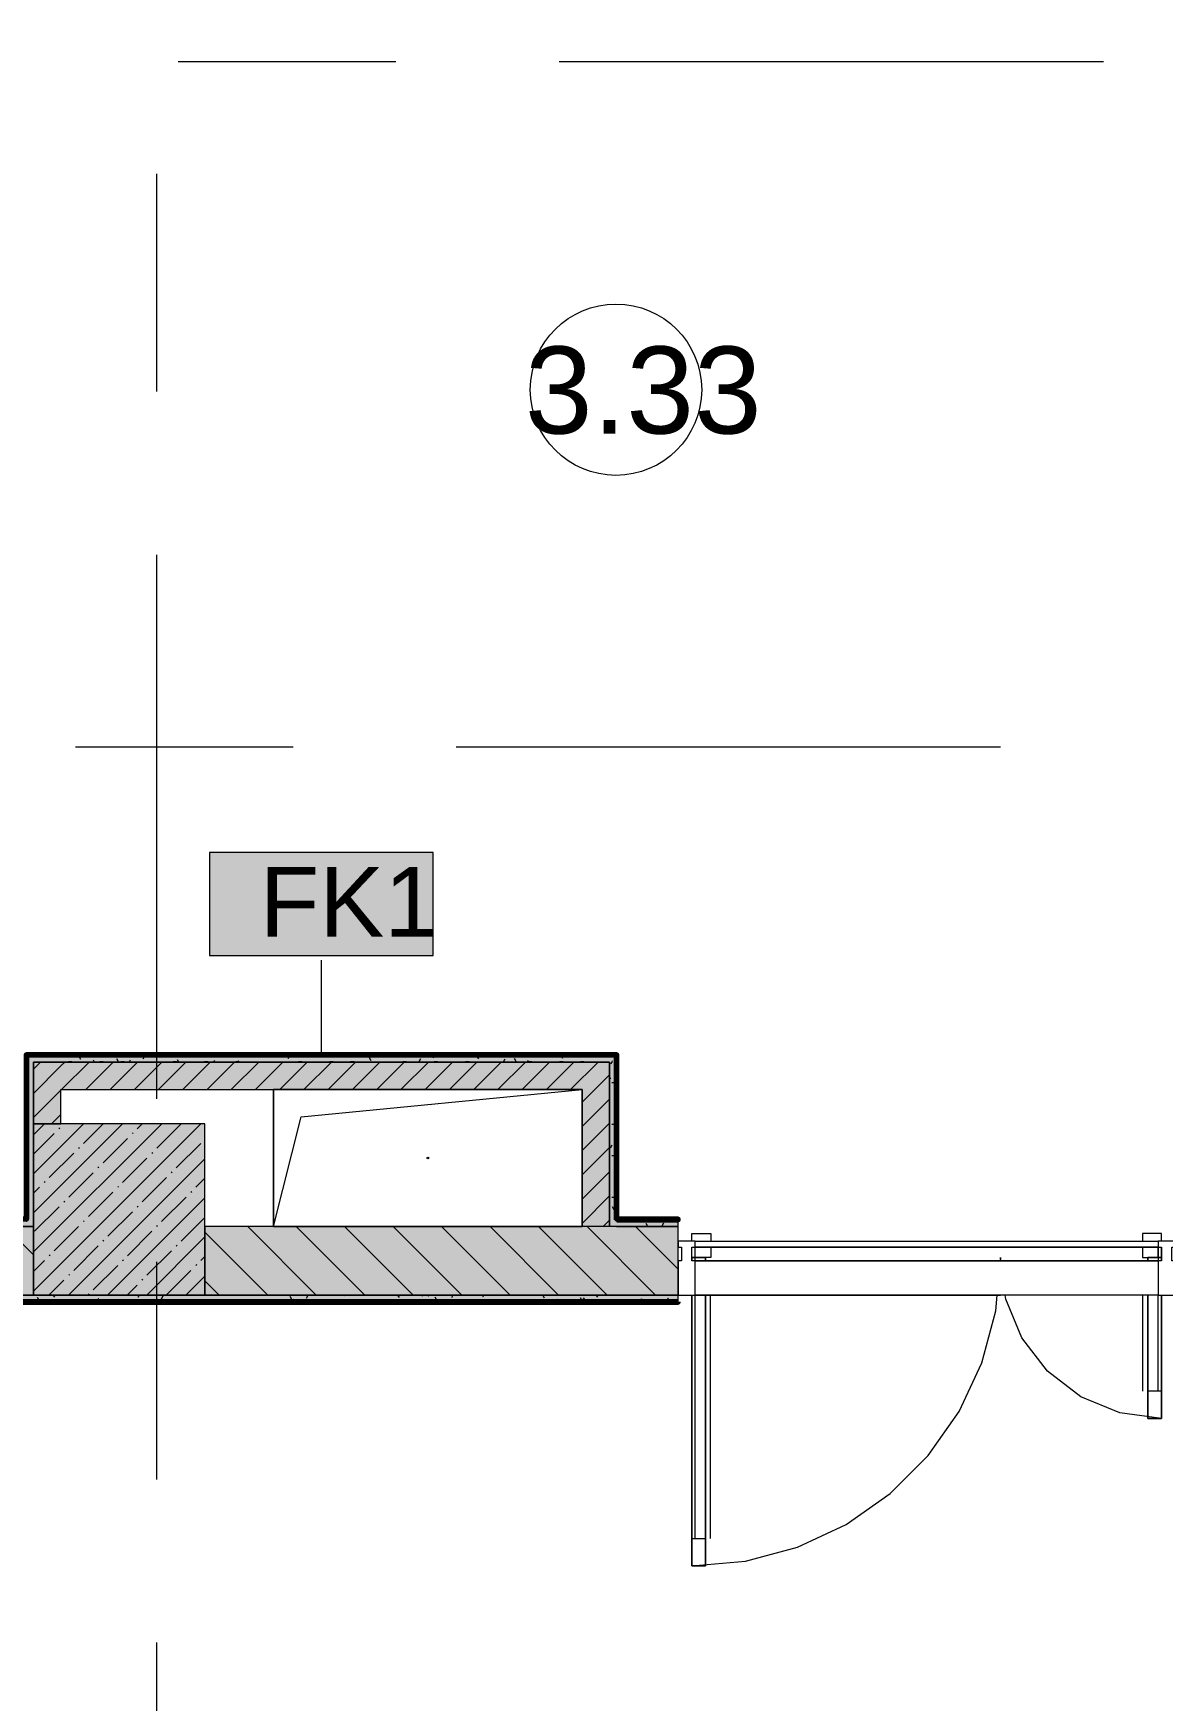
# Model space of a CAD drawing. Header units: millimetres. Extents: x -3817 to 677485, y -22715 to 103890.
# Drawn here: x 667675 to 670969, y 14092 to 18958 of the extents above; entities that cross this region are included whole.
import ezdxf

# ---------------------------------------------------------------- set-up
doc = ezdxf.new("R2010")
doc.units = ezdxf.units.MM
doc.layers.add('PDF _Геометрия', color=7, linetype='Continuous', true_color=0x1d1d1d)
doc.layers.add('PDF _Сплошная заливка', color=7, linetype='Continuous', true_color=0xffffff)
doc.layers.add('PDF _Текст', color=7, linetype='Continuous')
doc.styles.add('PDF GOST-Common', font='arial.ttf')

msp = doc.modelspace()

# ---------------------------------------------------------------- hatches: boundary and pattern name
at = {"layer": 'PDF _Сплошная заливка', "transparency": 33554559}
for points in [[(669375.9, 15955.9), (669375.9, 15975.9), (667675.5, 15975.9), (667675.5, 15955.9), (669355.9, 15955.9)], [(669355.9, 15875.9), (669355.9, 15955.9), (667755.5, 15955.9), (667755.5, 15875.9), (669275.9, 15875.9)], [(668145.6, 15275.9), (668175.5, 15275.9), (668175.5, 15775.9), (667675.5, 15775.9), (667675.5, 15275.9)], [(665276.1, 15475.9), (667675.5, 15475.9), (667675.5, 15495.9), (663145.5, 15495.9), (663145.5, 15475.9)]]:
    msp.add_hatch(color=256, dxfattribs=at).paths.add_polyline_path(points)
h = msp.add_hatch(color=256, dxfattribs=at)
h.paths.add_polyline_path([(673005.5, 15275.9), (673005.5, 15475.9), (671005.9, 15475.9), (671005.9, 15275.9), (672535.5, 15275.9)], flags=0)
h.paths.add_polyline_path([(660395.5, 15275.9), (660395.5, 15475.9), (655075.5, 15475.9), (655075.5, 15275.9), (659537.1, 15275.9)], flags=0)
h.paths.add_polyline_path([(661845.5, 15275.9), (662625.5, 15275.9), (662625.5, 15475.9), (661845.5, 15475.9), (661845.5, 15280.9)], flags=0)
h.paths.add_polyline_path([(663125.5, 15275.9), (667675.5, 15275.9), (667675.5, 15475.9), (663125.5, 15475.9), (663125.5, 15280.9)], flags=0)
h.paths.add_polyline_path([(668175.5, 15275.9), (669555.9, 15275.9), (669555.9, 15475.9), (668175.5, 15475.9), (668175.5, 15280.9)], flags=0)
h.paths.add_polyline_path([(653625.5, 15275.9), (653625.5, 15475.9), (653195.5, 15475.9), (653195.5, 15275.9)], flags=0)
h = msp.add_hatch(color=256, dxfattribs=at)
h.paths.add_polyline_path([(673005.5, 15475.9), (673005.5, 15495.9), (671005.9, 15495.9), (671005.9, 15475.9), (672449.9, 15475.9)], flags=0)
h.paths.add_polyline_path([(669555.9, 15475.9), (669555.9, 15495.9), (669375.9, 15495.9), (669375.9, 15475.9)], flags=0)
h = msp.add_hatch(color=256, dxfattribs=at)
h.paths.add_polyline_path([(659537.1, 15255.9), (660395.5, 15255.9), (660395.5, 15275.9), (655075.5, 15275.9), (655075.5, 15255.9), (656667.6, 15255.9)], flags=0)
h.paths.add_polyline_path([(672435.5, 15255.9), (672435.5, 15275.9), (671005.9, 15275.9), (671005.9, 15255.9), (672434.5, 15255.9)], flags=0)
h.paths.add_polyline_path([(661845.5, 15255.9), (669555.9, 15255.9), (669555.9, 15275.9), (661845.5, 15275.9)], flags=0)
h.paths.add_polyline_path([(651695.5, 15255.9), (651725.5, 15255.9), (651725.5, 15267.9), (651695.5, 15267.9), (651695.5, 15275.9), (650775.5, 15275.9), (650775.5, 15255.9), (650928.5, 15255.9)], flags=0)
h.paths.add_polyline_path([(652705.5, 15255.9), (653625.5, 15255.9), (653625.5, 15275.9), (652705.5, 15275.9), (652705.5, 15267.9), (652675.5, 15267.9), (652675.5, 15255.9)], flags=0)

# ---------------------------------------------------------------- linework, layer by layer
at = {"layer": 'PDF _Геометрия', "color": 231, "lineweight": 70, "true_color": 0xff80c0}
for points in [[(669375.9, 15495.9), (669375.9, 15975.9), (667655.5, 15975.9), (667655.5, 15496.9), (663146.5, 15496.9), (663146.5, 15495.9), (663146.5, 22753.9), (663145.5, 22753.9)], [(669376.9, 15495.9), (669555.9, 15495.9), (669555.9, 15496.9), (669376.9, 15496.9), (669376.9, 15975.9), (669376.9, 15976.9), (667655.5, 15976.9), (667654.5, 15976.9), (667654.5, 15496.9), (667655.5, 15496.9)]]:
    msp.add_lwpolyline(points, dxfattribs=at)
at = {"layer": 'PDF _Геометрия', "color": 253, "lineweight": 9, "true_color": 0xaaaaaa}
for points in [[(668097.7, 18875.9), (668732.7, 18875.9)], [(669208.9, 18875.9), (670796.4, 18875.9)], [(668035.5, 17912.8), (668035.5, 18547.8)], [(668035.5, 15849), (668035.5, 17436.5)], [(667797.7, 16875.9), (668432.7, 16875.9)], [(668908.9, 16875.9), (670496.4, 16875.9)], [(669595.9, 15432.9), (669595.9, 15455.9), (669650.9, 15455.9), (669650.9, 15432.9)], [(670965.9, 15432.9), (670965.9, 15455.9), (670910.9, 15455.9), (670910.9, 15432.9)], [(669650.9, 15415.9), (669650.9, 15385.9), (669595.9, 15385.9), (669595.9, 15415.9)], [(669595.9, 15375.9), (669595.9, 15385.9)], [(670497.2, 15375.9), (670495.9, 15385.9), (670495, 15375.9)], [(670910.9, 15415.9), (670910.9, 15385.9), (670965.9, 15385.9), (670965.9, 15415.9)], [(670925.9, 15375.9), (670925.9, 15385.9), (670925.9, 15375.9)], [(670965.9, 15375.9), (670965.9, 15385.9)], [(668035.5, 14737.8), (668035.5, 15372.8)], [(667797.7, 15275.9), (668432.7, 15275.9)], [(668908.9, 15275.9), (670496.4, 15275.9)], [(669595.9, 15275.9), (669595.9, 14485.9), (669752.2, 14499.5), (669903.7, 14540.1), (670045.9, 14606.4), (670174.4, 14696.4), (670285.4, 14807.3), (670375.3, 14935.9), (670441.6, 15078), (670482.3, 15229.6), (670486.3, 15275.9)], [(669605.9, 14565.9), (669605.9, 15275.9)], [(669649.9, 14565.9), (669649.9, 15275.9)], [(670965.9, 15275.9), (670965.9, 14915.9), (670844.3, 14931.9), (670730.9, 14978.8), (670633.6, 15053.5), (670558.9, 15150.9), (670511.9, 15264.2), (670510.4, 15275.9)], [(670911.9, 14995.9), (670911.9, 15275.9)], [(670955.9, 14995.9), (670955.9, 15275.9)], [(670965.9, 14995.9), (670925.9, 14995.9)], [(669595.9, 14565.9), (669635.9, 14565.9)], [(668035.5, 12674), (668035.5, 14261.5)]]:
    msp.add_lwpolyline(points, dxfattribs=at)
at = {"layer": 'PDF _Геометрия', "color": 7, "lineweight": 9}
for points in [[(668841.7, 16567), (668188.6, 16567), (668188.6, 16267), (668841.7, 16267)], [(669275.9, 15875.9), (669275.9, 15475.9), (668375.9, 15475.9), (668375.9, 15875.9)], [(669275.9, 15875.9), (668375.9, 15875.9), (668375.9, 15475.9), (669275.9, 15475.9)], [(668175.5, 15275.9), (668175.5, 15475.9), (668175.5, 15775.9), (667675.5, 15775.9), (667675.5, 15475.9), (667675.5, 15275.9)], [(669605.9, 15375.9), (670955.9, 15375.9)], [(663125.5, 15275.9), (667675.5, 15275.9)], [(668175.5, 15275.9), (669555.9, 15275.9)]]:
    msp.add_lwpolyline(points, close=True, dxfattribs=at)
for points in [[(668515.2, 15976.4), (668515.2, 16253.1)], [(668375.9, 15875.9), (668375.9, 15475.9), (668455.9, 15795.9), (669275.9, 15875.9)], [(669375.9, 15475.9), (669555.9, 15475.9), (669375.9, 15475.9), (669355.9, 15475.9), (669275.9, 15475.9)], [(669605.9, 15385.9), (669605.9, 15415.9), (669605.9, 15432.9), (670955.9, 15432.9)], [(669605.9, 15432.9), (670955.9, 15432.9), (670955.9, 15415.9)], [(670955.9, 15385.9), (670955.9, 15415.9), (670955.9, 15375.9), (670955.9, 15275.9), (669605.9, 15275.9), (669605.9, 15375.9), (669605.9, 15415.9)], [(669605.9, 15415.9), (670955.9, 15415.9), (669605.9, 15415.9)], [(670925.9, 15275.9), (669635.9, 15275.9)]]:
    msp.add_lwpolyline(points, dxfattribs=at)
at = {"layer": 'PDF _Геометрия', "color": 9, "lineweight": 9, "true_color": 0xc0c0c0}
for points in [[(669375.9, 15495.9), (669375.9, 15955.9), (669375.9, 15975.9), (667675.5, 15975.9), (667655.5, 15975.9), (667655.5, 15496.9)], [(661845.5, 15495.9), (661845.5, 15475.9), (661845.5, 15275.9), (661845.5, 15255.9), (669555.9, 15255.9), (669555.9, 15275.9), (669555.9, 15475.9), (669555.9, 15495.9), (669376.9, 15495.9)]]:
    msp.add_lwpolyline(points, dxfattribs=at)
at = {"layer": 'PDF _Геометрия', "color": 253, "lineweight": 9, "true_color": 0x9b9b9b}
for points in [[(667813.4, 15963.5), (667808.4, 15972.2)], [(667853.1, 15955.9), (667850, 15961.1)], [(667923.1, 15956.5), (667918.1, 15965.2)], [(667957.5, 15961.5), (667954.3, 15955.9)], [(667999.1, 15972.6), (667994.1, 15963.9)], [(668036.2, 15975.9), (668035.7, 15975.1)], [(668099.4, 15955.9), (668095.8, 15962.2)], [(668106.6, 15975.9), (668103.8, 15971)], [(668195.2, 15972.8), (668193.5, 15975.9)], [(668203.2, 15960.4), (668200.6, 15955.9)], [(668353, 15975.9), (668349.5, 15969.9)], [(668422.6, 15974.5), (668417.5, 15965.8)], [(668618.7, 15970.9), (668615.8, 15975.9)], [(668660.3, 15959.7), (668655.3, 15968.4)], [(668804.4, 15965.3), (668799.3, 15956.5)], [(668845.7, 15975.9), (668841, 15967.7)], [(668951.3, 15975.9), (668950.7, 15974.8)], [(668974.1, 15964.9), (668969.1, 15973.6)], [(669042.1, 15969), (669038.2, 15975.9)], [(669050.1, 15964.2), (669045.3, 15955.9)], [(669083.8, 15957.8), (669078.7, 15966.6)], [(669118.1, 15960.1), (669115.7, 15955.9)], [(669197.6, 15975.9), (669196.4, 15973.7)], [(669219.8, 15966), (669214.8, 15974.7)], [(669268, 15975.9), (669264.4, 15969.6)], [(667777.6, 15957.6), (667787.6, 15957.6)], [(667869, 15957.6), (667879.1, 15957.6)], [(667930, 15957.6), (667940, 15957.6)], [(668082.4, 15957.6), (668092.4, 15957.6)], [(668173.8, 15957.6), (668183.9, 15957.6)], [(668265.2, 15957.6), (668275.3, 15957.6)], [(668271.3, 15956.3), (668271, 15955.9)], [(668275.4, 15955.9), (668273.5, 15959.2)], [(668448.1, 15957.6), (668458.2, 15957.6)], [(668539.6, 15957.6), (668549.6, 15957.6)], [(668600.5, 15957.6), (668610.6, 15957.6)], [(668752.9, 15957.6), (668763, 15957.6)], [(668844.4, 15957.6), (668854.4, 15957.6)], [(668935.8, 15957.6), (668945.9, 15957.6)], [(669118.7, 15957.6), (669128.7, 15957.6)], [(669210.1, 15957.6), (669220.2, 15957.6)], [(669271.1, 15957.6), (669281.1, 15957.6)], [(669360, 15906.1), (669355.9, 15913.2)], [(669363.9, 15959), (669362.1, 15955.9), (669358.9, 15950.3)], [(669375, 15917.4), (669370, 15908.6)], [(669362.5, 15896.7), (669372.6, 15896.7)], [(669362.5, 15774.7), (669372.6, 15774.7)], [(669362.8, 15713.3), (669357.8, 15704.5)], [(669362.5, 15683.3), (669372.6, 15683.3)], [(669373.9, 15671.6), (669368.9, 15662.9)], [(667675.5, 15655.9), (667675.2, 15655.3)], [(669375.9, 15573.7), (669375.4, 15574.7)], [(669362.5, 15561.4), (669372.6, 15561.4)], [(669369.2, 15524.3), (669364.2, 15533.1)], [(669467.6, 15475.9), (669462.7, 15484.3)], [(669513, 15485.7), (669508, 15477)], [(669554, 15495.9), (669549.6, 15488.2)], [(667691.8, 15259.8), (667686.8, 15268.5)], [(667729.3, 15255.9), (667728.4, 15257.3)], [(667737.6, 15275.9), (667733.9, 15269.4)], [(667747.1, 15256.6), (667757.1, 15256.6)], [(667808, 15256.6), (667818.1, 15256.6)], [(667833.4, 15258.8), (667831.7, 15255.9)], [(667869.5, 15256.8), (667864.5, 15265.5)], [(667960.4, 15256.6), (667970.5, 15256.6)], [(667984, 15275.9), (667979.7, 15268.3)], [(668046, 15255.9), (668042.2, 15262.5)], [(668052.7, 15273), (668047.7, 15264.3)], [(668051.9, 15256.6), (668061.9, 15256.6)], [(668143.3, 15256.6), (668153.4, 15256.6)], [(668326.2, 15256.6), (668336.3, 15256.6)], [(668387.4, 15274.2), (668386.4, 15275.9)], [(668417.6, 15256.6), (668427.7, 15256.6)], [(668429, 15263.1), (668424, 15271.8)], [(668434.5, 15263.7), (668430, 15255.9)], [(668476.2, 15274.9), (668471.1, 15266.2)], [(668478.6, 15256.6), (668488.7, 15256.6)], [(668582.3, 15275.9), (668580.8, 15273.2)], [(668631, 15256.6), (668641.1, 15256.6)], [(668680.3, 15262.6), (668676.4, 15255.9)], [(668722.4, 15256.6), (668732.5, 15256.6)], [(668742.8, 15268.3), (668738.4, 15275.9)], [(668748.3, 15258.5), (668746.8, 15255.9)], [(668810.8, 15272.3), (668808.8, 15275.9)], [(668813.9, 15256.6), (668823.9, 15256.6)], [(668828.7, 15275.9), (668826.5, 15272.1)], [(668852.5, 15261.2), (668847.4, 15269.9)], [(668890.7, 15255.9), (668889.1, 15258.7)], [(668899.1, 15275.9), (668894.6, 15268.1)], [(668988.5, 15269.3), (668984.8, 15275.9)], [(668994, 15257.4), (668993.1, 15255.9)], [(668996.8, 15256.6), (669006.8, 15256.6)], [(669088.2, 15256.6), (669098.3, 15256.6)], [(669149.2, 15256.6), (669159.2, 15256.6)], [(669166.2, 15266.4), (669161.2, 15275.1)], [(669207.5, 15255.9), (669202.8, 15263.9)], [(669275.9, 15259.3), (669270.9, 15268)], [(669281.4, 15267.5), (669276.4, 15258.8)], [(669301.6, 15256.6), (669311.6, 15256.6)], [(669313.1, 15255.9), (669312.5, 15256.8)], [(669321.4, 15275.9), (669318, 15269.9)], [(669393, 15256.6), (669403.1, 15256.6)], [(669453.6, 15256.3), (669448.6, 15265)], [(669484.4, 15256.6), (669494.5, 15256.6)], [(669527.1, 15266.4), (669522.1, 15257.7)], [(669548, 15275.6), (669547.9, 15275.9)]]:
    msp.add_lwpolyline(points, dxfattribs=at)
at = {"layer": 'PDF _Геометрия', "color": 9, "lineweight": 9, "true_color": 0xc0c0c0}
msp.add_lwpolyline([(663145.5, 15475.9), (667675.5, 15475.9), (667675.5, 15495.9), (667675.5, 15955.9), (669355.9, 15955.9), (669355.9, 15475.9), (669355.9, 15875.9), (669355.9, 15955.9), (667755.5, 15955.9), (667675.5, 15955.9), (667675.5, 15775.9), (667755.5, 15775.9), (667755.5, 15875.9), (669275.9, 15875.9), (669275.9, 15475.9), (668175.5, 15475.9), (668175.5, 15275.9), (667675.5, 15275.9), (667675.5, 15475.9)], close=True, dxfattribs=at)
at = {"layer": 'PDF _Геометрия', "lineweight": 9}
for points in [[(667675.5, 15935.3), (667696, 15955.9)], [(667675.5, 15864.6), (667755.5, 15944.6), (667766.7, 15955.9)], [(667757.4, 15875.9), (667837.4, 15955.9)], [(667828.1, 15875.9), (667908.1, 15955.9)], [(667898.9, 15875.9), (667978.9, 15955.9)], [(667969.6, 15875.9), (668049.6, 15955.9)], [(668040.3, 15875.9), (668120.3, 15955.9)], [(668111, 15875.9), (668191, 15955.9)], [(668181.7, 15875.9), (668261.7, 15955.9)], [(668252.4, 15875.9), (668332.4, 15955.9)], [(668323.1, 15875.9), (668403.1, 15955.9)], [(668393.8, 15875.9), (668473.8, 15955.9)], [(668464.5, 15875.9), (668544.5, 15955.9)], [(668535.2, 15875.9), (668615.2, 15955.9)], [(668606, 15875.9), (668686, 15955.9)], [(668676.7, 15875.9), (668756.7, 15955.9)], [(668747.4, 15875.9), (668827.4, 15955.9)], [(668818.1, 15875.9), (668898.1, 15955.9)], [(668888.8, 15875.9), (668968.8, 15955.9)], [(668959.5, 15875.9), (669039.5, 15955.9)], [(669030.2, 15875.9), (669110.2, 15955.9)], [(669100.9, 15875.9), (669180.9, 15955.9)], [(669171.6, 15875.9), (669251.6, 15955.9)], [(669242.4, 15875.9), (669322.4, 15955.9)], [(669275.9, 15838.7), (669313.1, 15875.9), (669355.9, 15918.7)], [(667675.5, 15793.9), (667755.5, 15873.9)], [(669275.9, 15768), (669355.9, 15848)], [(667675.5, 15743.9), (667707.4, 15775.9)], [(667675.5, 15629.9), (667821.5, 15775.9)], [(667675.5, 15515.8), (667935.5, 15775.9)], [(667675.5, 15401.8), (668049.6, 15775.9)], [(667675.5, 15287.7), (668163.6, 15775.9)], [(667728.1, 15775.9), (667755.5, 15803.2)], [(667764.2, 15775.6), (667764.4, 15775.9)], [(667821.2, 15718.6), (667878.5, 15775.9)], [(667978, 15761.4), (667992.5, 15775.9)], [(668035.1, 15704.3), (668106.3, 15775.6)], [(669275.9, 15697.3), (669355.9, 15777.3)], [(667675.5, 15686.9), (667735.7, 15747.1)], [(667749.9, 15761.4), (667752.3, 15763.7)], [(667878.2, 15661.6), (667949.5, 15732.8)], [(667963.8, 15747.1), (667966.1, 15749.5)], [(668092.1, 15647.3), (668163.4, 15718.6)], [(667721.4, 15618.8), (667792.7, 15690.1)], [(667777.7, 15275.9), (668175.5, 15673.7)], [(667807, 15704.3), (667809.3, 15706.7)], [(667935.3, 15604.5), (668006.5, 15675.8)], [(668020.8, 15690.1), (668023.2, 15692.4)], [(669275.9, 15626.6), (669355.9, 15706.6)], [(667778.4, 15561.8), (667849.7, 15633)], [(667864, 15647.3), (667866.4, 15649.7)], [(668077.8, 15633), (668080.2, 15635.4)], [(669275.9, 15555.9), (669355.9, 15635.9)], [(667675.5, 15572.8), (667692.9, 15590.3)], [(667707.2, 15604.5), (667709.5, 15606.9)], [(667835.5, 15504.7), (667906.7, 15576)], [(667921, 15590.3), (667923.4, 15592.7)], [(667992.3, 15547.5), (668063.6, 15618.8)], [(668134.8, 15576), (668137.2, 15578.4)], [(668149.1, 15590.3), (668175.5, 15616.7)], [(667678.6, 15462), (667749.9, 15533.3)], [(667764.2, 15547.5), (667766.6, 15549.9)], [(667891.7, 15275.9), (668175.5, 15559.6)], [(667978, 15533.3), (667980.4, 15535.6)], [(668049.3, 15490.5), (668120.6, 15561.8)], [(669275.9, 15485.2), (669355.9, 15565.2)], [(667675.5, 15393.6), (667593.2, 15475.9)], [(667735.7, 15404.9), (667807, 15476.2)], [(667821.2, 15490.5), (667823.6, 15492.9)], [(667892.5, 15447.7), (667963.8, 15519)], [(668035.1, 15476.2), (668037.4, 15478.6)], [(668106.3, 15433.5), (668175.5, 15502.6)], [(668500.3, 15275.9), (668300.3, 15475.9)], [(668641.7, 15275.9), (668441.7, 15475.9)], [(668783.1, 15275.9), (668583.1, 15475.9)], [(668924.5, 15275.9), (668724.5, 15475.9)], [(669066, 15275.9), (668866, 15475.9)], [(669207.4, 15275.9), (669007.4, 15475.9)], [(669348.8, 15275.9), (669148.8, 15475.9)], [(669490.2, 15275.9), (669290.2, 15475.9)], [(669337.3, 15475.9), (669355.9, 15494.5)], [(669555.9, 15351.6), (669431.7, 15475.9)], [(667878.2, 15433.5), (667880.6, 15435.8)], [(667949.5, 15390.7), (668020.8, 15462)], [(668005.8, 15275.9), (668175.5, 15445.6)], [(668358.9, 15275.9), (668175.5, 15459.2)], [(667675.5, 15344.8), (667707.2, 15376.4)], [(667721.4, 15390.7), (667723.8, 15393.1)], [(667792.7, 15347.9), (667864, 15419.2)], [(667935.3, 15376.4), (667937.6, 15378.8)], [(668006.5, 15333.7), (668077.8, 15404.9)], [(668092.1, 15419.2), (668094.4, 15421.6)], [(668163.4, 15376.4), (668175.5, 15388.6)], [(667778.4, 15333.7), (667780.8, 15336)], [(667849.7, 15290.9), (667921, 15362.2)], [(668063.6, 15276.6), (668134.8, 15347.9)], [(668119.8, 15275.9), (668175.5, 15331.5)], [(668149.1, 15362.2), (668151.5, 15364.6)], [(667720.6, 15275.9), (667764.2, 15319.4)], [(667835.5, 15276.6), (667837.8, 15279)], [(667948.7, 15275.9), (667978, 15305.2)], [(667992.3, 15319.4), (667994.7, 15321.8)], [(668217.4, 15275.9), (668175.5, 15317.8)]]:
    msp.add_lwpolyline(points, dxfattribs=at)
at = {"layer": 'PDF _Геометрия', "color": 231, "lineweight": 9, "true_color": 0xff80c0}
msp.add_lwpolyline([(669375.9, 15495.9), (669376.9, 15495.9)], dxfattribs=at)
at = {"layer": 'PDF _Геометрия', "color": 7, "lineweight": 20}
for points in [[(669595.9, 15415.9), (669605.9, 15415.9), (669605.9, 15432.9), (669555.9, 15432.9), (669555.9, 15415.9), (669565.9, 15415.9), (669565.9, 15375.9), (669555.9, 15375.9), (669555.9, 15275.9), (669605.9, 15275.9), (669605.9, 15375.9), (669595.9, 15375.9)], [(670995.9, 15375.9), (670995.9, 15415.9), (671005.9, 15415.9), (671005.9, 15432.9), (670955.9, 15432.9), (670955.9, 15415.9), (670965.9, 15415.9), (670965.9, 15375.9), (670955.9, 15375.9), (670955.9, 15275.9), (671005.9, 15275.9), (671005.9, 15375.9)]]:
    msp.add_lwpolyline(points, close=True, dxfattribs=at)
at = {"layer": 'PDF _Геометрия', "color": 253, "lineweight": 9, "true_color": 0xaaaaaa}
for points in [[(669635.9, 15385.9), (669595.9, 15385.9), (669595.9, 15375.9), (669595.9, 15385.9), (669635.9, 15385.9), (669635.9, 15375.9)], [(670925.9, 15385.9), (670965.9, 15385.9), (670965.9, 15375.9), (670965.9, 15385.9)], [(669635.9, 15275.9), (669635.9, 14485.9), (669595.9, 14485.9), (669595.9, 15275.9), (669595.9, 14485.9), (669635.9, 14485.9)], [(670965.9, 15275.9), (670965.9, 14915.9), (670925.9, 14915.9), (670925.9, 15275.9), (670925.9, 14915.9), (670965.9, 14915.9)]]:
    msp.add_lwpolyline(points, close=True, dxfattribs=at)
at = {"layer": 'PDF _Геометрия', "color": 231, "lineweight": 70, "true_color": 0xff80c0}
msp.add_lwpolyline([(669555.9, 15255.9), (661845.5, 15255.9), (661845.5, 15254.9), (669555.9, 15254.9)], close=True, dxfattribs=at)
at = {"layer": 'PDF _Геометрия', "color": 7, "lineweight": 9}
for centre, radius in [((669374.6, 17918.1), 250), ((669374.6, 17918.1), 250), ((668825.9, 15675.9), 2.5)]:
    msp.add_circle(centre, radius, dxfattribs=at)
at = {"layer": 'PDF _Сплошная заливка', "lineweight": 9, "transparency": 33554559}
msp.add_solid([(668841.7, 16567), (668188.6, 16567), (668841.7, 16267), (668188.6, 16267)], dxfattribs=at)
at = {"layer": 'PDF _Сплошная заливка', "lineweight": 35, "transparency": 33554559}
for points in [[(667675.5, 15495.9), (667675.5, 15975.9), (667655.5, 15495.9), (667655.5, 15975.9)], [(667755.5, 15775.9), (667755.5, 15955.9), (667675.5, 15775.9), (667675.5, 15955.9)], [(669375.9, 15475.9), (669375.9, 15955.9), (669355.9, 15475.9), (669355.9, 15955.9)], [(669275.9, 15475.9), (669355.9, 15475.9), (669275.9, 15875.9), (669355.9, 15875.9)]]:
    msp.add_solid(points, dxfattribs=at)
at = {"layer": 'PDF _Сплошная заливка', "color": 254, "lineweight": 35, "true_color": 0xffb9dc, "transparency": 33554559}
msp.add_solid([(669375.9, 15495.9), (669376.9, 15496.9), (669375.9, 15975.9)], dxfattribs=at)

# ---------------------------------------------------------------- texts
at = {"layer": 'PDF _Текст', "color": 250, "true_color": 0x3c3c3c, "insert": (669108.9, 17915.3), "char_height": 254, "attachment_point": 4, "style": 'PDF GOST-Common'}
msp.add_mtext('3.33', dxfattribs=at)
at = {"layer": 'PDF _Текст', "insert": (668335.7, 16423.6), "char_height": 203.2, "attachment_point": 4, "style": 'PDF GOST-Common'}
msp.add_mtext('FK1', dxfattribs=at)

doc.saveas('drawing.dxf')
